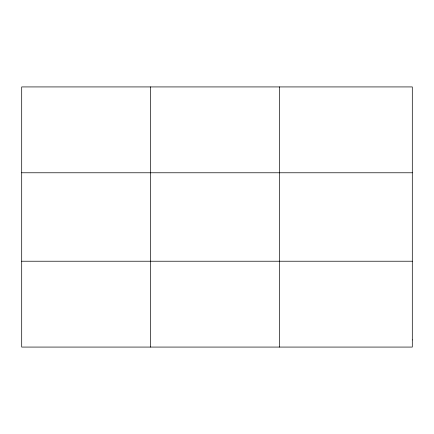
<?xml version="1.0" encoding="UTF-8"?>
<svg xmlns="http://www.w3.org/2000/svg" width="434" height="434" viewBox="0 0 434 434"><rect width="100%" height="100%" fill="white"/><g stroke="black" fill="none" stroke-linecap="round" stroke-linejoin="round"><path stroke-width="0.65" d="M150.598 86.925L150.598 347.075M279.496 86.925L279.496 347.075M21.7 172.775L412.3 172.775M21.7 261.225L412.3 261.225M412.3 339.925L412.3 347.075L21.7 347.075L21.7 86.925L412.3 86.925L412.3 339.925"/></g></svg>
